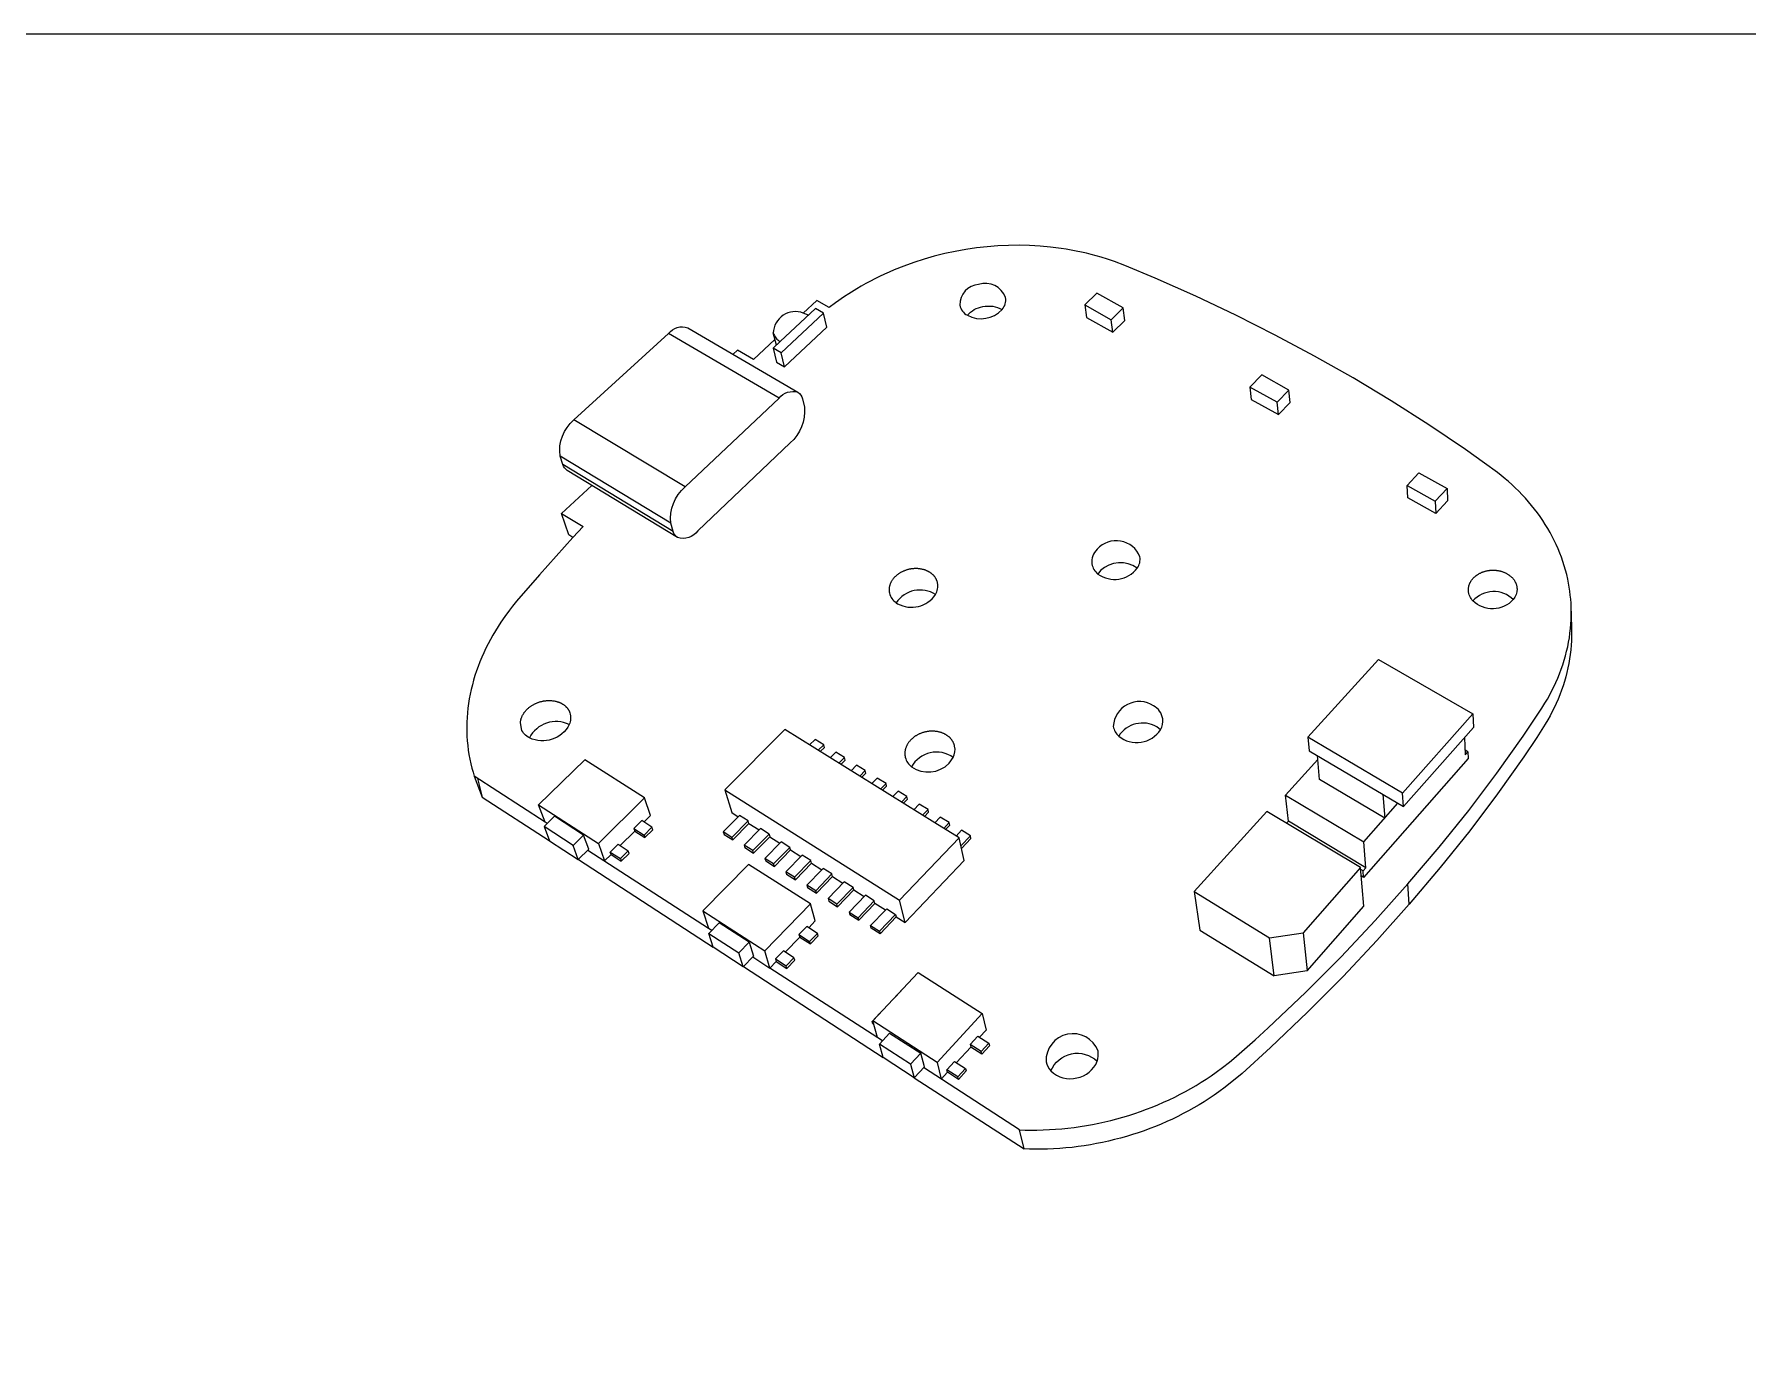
# Model space of a CAD drawing. Header units: millimetres. Extents: x -46 to 218, y -197 to -65.
# Drawn here: x 34.5 to 115.6, y -127.1 to -65 of the extents above; entities that cross this region are included whole.
import ezdxf

# ---------------------------------------------------------------- set-up
doc = ezdxf.new("R2010")
doc.units = ezdxf.units.MM
doc.header["$MEASUREMENT"] = 0
doc.layers.add('PCB 도면2', color=18, linetype='Continuous', true_color=0x000000)

msp = doc.modelspace()

# ---------------------------------------------------------------- linework, layer by layer
at = {"layer": 'PCB 도면2', "color": 18, "lineweight": -3, "true_color": 0x000000}
for p, q in [((69.768, -82.221), (64.54, -79.15)), ((69.642, -79.704), (69.499, -79.131)), ((93.388, -82.992), (93.329, -82.404)), ((65.326, -86.41), (60.069, -83.241)), ((64.65, -88.134), (59.413, -84.952)), ((64.768, -88.529), (59.543, -85.351)), ((60.915, -86.339), (59.486, -87.666)), ((101.363, -86.49), (100.811, -87.087)), ((107.241, -92.293), (107.251, -93.298)), ((99.262, -100.899), (102.585, -97.148)), ((71.623, -98.87), (71.882, -98.609)), ((72.601, -99.479), (72.861, -99.216)), ((93.724, -100.996), (95.248, -99.312)), ((58.708, -102.278), (55.352, -100.103)), ((55.515, -100.209), (55.735, -101.081)), ((73.584, -100.09), (73.843, -99.826)), ((61.228, -103.28), (63.409, -101.125)), ((62.254, -103.375), (62.944, -102.691)), ((68.348, -102.335), (68.824, -102.637)), ((78.368, -103.392), (78.82, -102.917)), ((93.779, -102.321), (93.86, -102.231)), ((60.276, -104.039), (60.031, -103.369)), ((60.732, -103.59), (66.426, -107.281)), ((70.317, -103.583), (70.8, -103.89)), ((60.281, -104.035), (66.658, -108.179)), ((61.822, -103.804), (62.308, -104.118)), ((71.308, -104.212), (71.794, -104.52)), ((97.392, -104.58), (97.283, -104.515)), ((72.303, -104.843), (72.793, -105.154)), ((97.418, -104.882), (97.309, -104.817)), ((99.58, -106.152), (99.514, -105.194)), ((73.302, -105.477), (73.796, -105.79)), ((75.736, -107.021), (75.467, -105.966)), ((89.409, -105.558), (92.966, -107.738)), ((74.522, -107.435), (75.284, -106.634)), ((70.713, -107.59), (70.748, -107.709)), ((68.083, -109.105), (74.691, -113.399)), ((70.141, -109.187), (70.105, -109.068)), ((75.277, -110.526), (75.643, -110.136)), ((74.218, -111.729), (74.171, -111.698)), ((75.991, -113.723), (74.515, -112.766)), ((81.148, -116.824), (76.608, -113.881)), ((78.258, -114.439), (77.736, -114.101)), ((76.167, -114.358), (81.357, -117.731))]:
    msp.add_line(p, q, dxfattribs=at)
at = {"layer": 'PCB 도면2'}
msp.add_lwpolyline([(-46.5, -197), (218.5, -197), (218.5, -65), (-46.5, -65)], close=True, dxfattribs=at)
at = {"layer": 'PCB 도면2', "color": 18, "lineweight": -3, "true_color": 0x000000}
for points in [[(107.229, -92.796), (107.251, -93.298), (107.25, -93.474), (107.244, -93.688), (107.232, -93.903), (107.214, -94.117), (107.19, -94.332), (107.16, -94.546), (107.124, -94.76), (107.081, -94.974), (107.033, -95.187), (106.979, -95.4), (106.918, -95.612), (106.852, -95.823), (106.78, -96.033), (106.702, -96.242), (106.618, -96.45), (106.528, -96.657), (106.432, -96.863), (106.295, -97.134), (106.241, -97.234), (106.129, -97.437), (106.012, -97.633), (105.609, -98.265), (104.993, -99.185), (103.754, -100.937), (102.436, -102.683), (101.044, -104.422), (99.58, -106.152), (98.047, -107.872), (96.444, -109.578), (94.769, -111.266), (93.022, -112.931), (91.668, -114.155), (91.415, -114.372), (91.206, -114.546), (90.877, -114.804), (90.578, -115.024), (90.349, -115.185), (90.115, -115.342), (89.878, -115.494), (89.636, -115.642), (89.391, -115.786), (89.142, -115.925), (88.89, -116.06), (88.634, -116.19), (88.375, -116.315), (88.113, -116.435), (87.848, -116.551), (87.58, -116.661), (87.31, -116.767), (87.037, -116.867), (86.762, -116.962), (86.485, -117.052), (86.206, -117.137), (85.924, -117.216), (85.642, -117.29), (85.357, -117.358), (85.071, -117.421), (84.784, -117.479), (84.496, -117.531), (84.207, -117.577), (83.917, -117.618), (83.627, -117.653), (83.336, -117.682), (83.045, -117.706), (82.753, -117.724), (82.462, -117.736), (82.171, -117.743), (81.881, -117.744), (81.619, -117.74), (81.357, -117.731), (81.148, -116.824), (81.412, -116.833), (81.676, -116.837), (81.969, -116.836), (82.262, -116.829), (82.555, -116.817), (82.849, -116.799), (83.142, -116.775), (83.435, -116.745), (83.728, -116.71), (84.02, -116.669), (84.311, -116.623), (84.602, -116.57), (84.891, -116.513), (85.179, -116.449), (85.466, -116.381), (85.751, -116.306), (86.034, -116.227), (86.316, -116.142), (86.595, -116.051), (86.873, -115.956), (87.148, -115.855), (87.42, -115.749), (87.69, -115.638), (87.957, -115.522), (88.221, -115.401), (88.482, -115.276), (88.739, -115.145), (88.994, -115.01), (89.245, -114.87), (89.492, -114.726), (89.735, -114.577), (89.975, -114.423), (90.21, -114.266), (90.441, -114.104), (90.743, -113.883), (91.074, -113.624), (91.285, -113.45), (92.283, -112.57), (92.904, -112.003), (94.666, -110.33), (96.353, -108.635), (97.969, -106.921), (99.514, -105.194), (100.988, -103.458), (102.392, -101.712), (103.719, -99.959), (104.967, -98.2), (105.843, -96.883), (105.994, -96.643), (106.111, -96.446), (106.225, -96.243), (106.279, -96.142), (106.417, -95.87), (106.513, -95.664), (106.604, -95.456), (106.688, -95.248), (106.767, -95.038), (106.84, -94.827), (106.907, -94.615), (106.967, -94.402), (107.022, -94.189), (107.071, -93.975), (107.113, -93.76), (107.15, -93.545), (107.18, -93.33), (107.205, -93.115), (107.223, -92.9), (107.235, -92.685), (107.241, -92.47), (107.241, -92.293), (107.237, -92.101), (107.228, -91.909), (107.214, -91.717), (107.196, -91.527), (107.172, -91.336), (107.144, -91.147), (107.111, -90.958), (107.073, -90.77), (107.025, -90.561), (106.971, -90.354), (106.912, -90.148), (106.847, -89.944), (106.776, -89.741), (106.7, -89.54), (106.618, -89.34), (106.53, -89.143), (106.437, -88.947), (106.338, -88.753), (106.235, -88.562), (106.125, -88.372), (106.011, -88.185), (105.891, -88), (105.766, -87.818), (105.637, -87.638), (105.502, -87.461), (105.362, -87.287), (105.218, -87.115), (105.068, -86.946), (104.914, -86.78), (104.756, -86.617), (104.593, -86.457), (104.425, -86.301), (104.269, -86.16), (104.109, -86.023), (103.929, -85.875), (103.748, -85.733), (103.141, -85.284), (102.243, -84.648), (100.498, -83.469), (98.721, -82.339), (96.918, -81.257), (95.09, -80.22), (93.242, -79.228), (91.372, -78.281), (89.48, -77.382), (87.567, -76.533), (86.123, -75.935), (85.641, -75.752), (85.304, -75.637), (85.001, -75.543), (84.771, -75.477), (84.539, -75.415), (84.305, -75.357), (84.068, -75.303), (83.83, -75.254), (83.59, -75.208), (83.349, -75.167), (83.106, -75.129), (82.861, -75.096), (82.615, -75.067), (82.12, -75.022), (81.621, -74.994), (81.12, -74.983), (80.616, -74.988), (80.111, -75.011), (79.606, -75.051), (79.102, -75.107), (78.6, -75.18), (78.1, -75.27), (77.604, -75.376), (77.112, -75.499), (76.626, -75.638), (76.146, -75.793), (75.673, -75.963), (75.209, -76.149), (74.98, -76.247), (74.753, -76.349), (74.529, -76.455), (74.308, -76.565), (74.089, -76.678), (73.873, -76.795), (73.659, -76.915), (73.449, -77.038), (73.074, -77.272), (72.872, -77.406), (72.44, -77.709), (72.145, -77.925), (71.557, -77.587), (70.914, -78.186)], [(69.867, -80.071), (71.873, -78.194), (71.494, -77.976), (69.823, -79.535), (69.487, -79.85), (69.652, -80.507), (70.03, -80.728), (72.026, -78.854), (71.873, -78.194)], [(84.227, -77.806), (84.319, -78.401), (85.561, -79.097), (85.474, -78.503)], [(85.561, -79.097), (86.126, -78.539), (86.042, -77.945)], [(69.575, -79.434), (68.561, -80.38), (67.808, -79.94), (67.597, -80.136)], [(70.03, -80.728), (69.867, -80.071), (69.487, -79.85)], [(93.888, -81.829), (92.602, -81.113), (92.042, -81.686), (92.106, -82.275), (93.388, -82.992), (93.944, -82.417), (93.888, -81.829), (93.329, -82.404), (92.042, -81.686)], [(99.48, -86.342), (100.811, -87.087), (100.841, -87.667), (99.516, -86.923), (99.48, -86.342), (100.034, -85.749), (101.363, -86.49), (101.391, -87.071), (100.841, -87.667)], [(60.021, -88.807), (59.824, -88.685), (59.486, -87.666), (60.505, -88.291), (60.021, -88.806), (58.432, -90.567), (57.358, -91.824), (57.168, -92.056), (57.019, -92.247), (56.8, -92.543), (56.617, -92.807), (56.484, -93.009), (56.357, -93.213), (56.236, -93.419), (56.119, -93.626), (56.008, -93.835), (55.902, -94.046), (55.802, -94.258), (55.708, -94.472), (55.619, -94.686), (55.536, -94.902), (55.459, -95.119), (55.388, -95.337), (55.322, -95.556), (55.263, -95.775), (55.209, -95.995), (55.161, -96.216), (55.12, -96.437), (55.085, -96.658), (55.055, -96.879), (55.032, -97.101), (55.015, -97.322), (55.005, -97.543), (55, -97.764), (55.002, -97.985), (55.01, -98.205), (55.024, -98.424), (55.045, -98.643), (55.072, -98.86), (55.105, -99.077), (55.144, -99.293), (55.19, -99.507), (55.242, -99.72), (55.295, -99.912), (55.352, -100.103), (55.735, -101.081), (58.904, -103.14)], [(94.779, -98.252), (98.13, -94.571), (102.585, -97.148), (102.613, -97.793), (99.306, -101.535), (99.262, -100.899), (94.779, -98.252), (94.844, -98.894), (99.306, -101.535)], [(74.554, -107.554), (74.132, -107.286), (74.1, -107.166), (74.804, -106.429), (74.863, -106.367), (75.284, -106.634), (75.315, -106.754), (75.736, -107.021), (78.525, -104.081), (78.282, -103.013), (77.141, -102.304), (70.05, -97.893), (67.203, -100.74), (67.533, -101.818), (67.843, -102.014)], [(71.719, -98.931), (71.916, -98.733), (71.882, -98.609), (71.476, -98.356), (71.217, -98.618)], [(102.19, -98.271), (102.228, -99.09), (102.356, -98.946), (102.218, -98.865)], [(63.375, -102.264), (63.687, -101.954), (63.409, -101.125), (60.587, -99.322), (58.398, -101.45), (61.228, -103.28), (61.521, -104.102), (61.822, -103.804), (61.779, -103.683), (62.154, -103.31), (62.64, -103.624)], [(72.697, -99.539), (72.893, -99.34), (72.861, -99.216), (72.453, -98.963), (72.193, -99.225)], [(73.679, -100.149), (73.874, -99.95), (73.843, -99.826), (73.433, -99.572), (73.174, -99.836)], [(98.334, -100.959), (98.419, -102.078), (95.34, -100.249), (95.23, -99.123)], [(102.356, -98.946), (102.37, -99.255), (97.418, -104.882), (97.392, -104.58), (97.524, -104.43), (97.422, -103.205), (99.04, -101.377)], [(74.571, -100.705), (74.83, -100.439), (74.418, -100.184), (74.159, -100.448)], [(74.665, -100.763), (74.86, -100.562), (74.83, -100.439)], [(67.203, -100.74), (75.467, -105.966), (78.282, -103.013)], [(75.562, -101.321), (75.821, -101.055), (75.407, -100.798), (75.149, -101.064)], [(75.655, -101.379), (75.85, -101.177), (75.821, -101.055)], [(97.524, -104.43), (93.86, -102.231), (93.724, -100.996), (97.422, -103.205)], [(58.799, -102.338), (58.708, -102.278), (58.398, -101.45)], [(60.525, -102.884), (60.031, -103.369), (58.657, -102.478), (58.908, -103.15), (60.276, -104.039), (60.767, -103.555), (60.525, -102.884), (59.151, -101.995), (58.657, -102.478)], [(68.312, -102.213), (67.903, -101.954), (67.134, -102.729)], [(76.558, -101.94), (76.816, -101.673), (76.401, -101.415), (76.143, -101.682)], [(76.65, -101.998), (76.845, -101.795), (76.816, -101.673)], [(77.816, -102.294), (77.398, -102.035), (77.141, -102.303)], [(97.275, -104.419), (92.848, -101.762), (89.409, -105.558), (89.676, -107.375), (93.185, -109.538)], [(63.76, -102.511), (63.274, -102.2), (62.902, -102.569), (62.944, -102.691), (63.429, -103.003)], [(62.902, -102.569), (63.388, -102.881), (63.429, -103.003), (63.801, -102.633), (63.76, -102.511), (63.388, -102.881)], [(67.58, -103.111), (68.348, -102.335), (68.312, -102.213), (67.542, -102.989)], [(69.295, -102.836), (68.885, -102.576), (68.116, -103.354)], [(68.526, -103.616), (69.295, -102.836), (69.331, -102.958)], [(77.649, -102.619), (77.844, -102.416), (77.816, -102.294), (77.558, -102.563)], [(78.396, -103.514), (78.847, -103.039), (78.82, -102.917), (78.401, -102.657), (78.144, -102.927)], [(61.779, -103.683), (62.265, -103.997), (62.308, -104.118), (62.683, -103.746), (62.64, -103.624), (62.265, -103.997)], [(68.563, -103.737), (69.331, -102.958), (69.81, -103.262)], [(70.282, -103.462), (69.87, -103.201), (69.102, -103.983)], [(69.55, -104.366), (70.317, -103.583), (70.282, -103.462), (69.515, -104.245)], [(66.16, -106.47), (69.091, -108.365), (71.25, -106.133), (68.327, -104.266), (66.16, -106.47), (66.426, -107.281), (66.587, -107.386)], [(71.273, -104.091), (70.86, -103.828), (70.093, -104.614)], [(70.542, -104.998), (71.308, -104.212), (71.273, -104.091), (70.507, -104.877)], [(72.269, -104.722), (71.854, -104.459), (71.794, -104.52), (71.088, -105.248), (71.123, -105.368), (71.538, -105.633), (71.504, -105.512), (71.088, -105.248)], [(94.75, -109.307), (97.432, -106.245), (97.275, -104.419), (94.553, -107.506)], [(71.538, -105.633), (72.303, -104.843), (72.269, -104.722), (71.504, -105.512)], [(73.27, -105.357), (72.852, -105.092), (72.088, -105.884), (72.122, -106.004), (72.539, -106.27), (72.506, -106.15), (72.088, -105.884)], [(71.175, -107.266), (71.484, -106.946), (71.25, -106.133)], [(72.539, -106.27), (73.302, -105.477), (73.27, -105.357), (72.506, -106.15)], [(74.803, -106.429), (74.306, -106.114), (74.275, -105.994), (73.855, -105.728), (73.092, -106.524), (73.125, -106.644), (73.544, -106.911)], [(73.092, -106.524), (73.511, -106.791), (74.275, -105.994)], [(74.306, -106.114), (73.544, -106.911), (73.511, -106.791)], [(74.1, -107.166), (74.522, -107.435), (74.554, -107.554), (75.315, -106.754)], [(68.357, -107.951), (68.564, -108.608), (68.078, -109.11), (67.869, -108.454), (68.357, -107.951), (66.935, -107.03), (66.445, -107.53)], [(68.078, -109.11), (66.661, -108.189), (66.658, -108.179), (66.445, -107.53), (67.869, -108.454)], [(70.066, -108.417), (70.748, -107.709), (71.251, -108.032), (71.216, -107.913)], [(71.251, -108.032), (71.619, -107.649), (71.584, -107.53)], [(74.656, -112.616), (69.34, -109.17), (69.091, -108.365)], [(68.529, -108.644), (69.34, -109.17), (69.638, -108.861)], [(69.602, -108.743), (69.638, -108.861), (70.141, -109.187), (70.512, -108.801), (70.477, -108.682)], [(74.422, -112.464), (74.202, -111.671), (76.346, -109.387), (79.375, -111.322), (79.561, -112.116), (79.255, -112.449)], [(74.251, -111.846), (74.204, -111.816), (74.171, -111.698), (74.54, -111.305), (74.541, -111.309)], [(79.375, -111.322), (77.241, -113.636), (74.202, -111.671)], [(76.162, -114.363), (74.693, -113.409), (74.691, -113.399), (74.515, -112.766), (75, -112.247), (76.475, -113.201), (75.991, -113.723), (76.162, -114.363), (76.642, -113.843), (76.475, -113.201)], [(78.806, -112.79), (79.17, -112.394), (79.691, -112.728)], [(79.354, -113.242), (78.834, -112.907), (78.16, -113.641)], [(79.327, -113.125), (78.806, -112.79), (78.834, -112.907)], [(77.241, -113.636), (77.442, -114.421), (77.736, -114.101), (77.707, -113.985), (78.074, -113.586), (78.596, -113.923)], [(78.229, -114.323), (78.596, -113.923), (78.624, -114.039), (78.258, -114.439), (78.229, -114.323), (77.707, -113.985)]]:
    msp.add_lwpolyline(points, dxfattribs=at)
for points in [[(79.211, -76.833, 0.403487), (78.316, -77.816, 0.216988), (78.677, -78.295, 0.340298), (80.32, -78.021, 0.222405), (80.488, -77.454, 0.403912)], [(84.813, -89.36, 0.240471), (84.566, -90.058, 0.183138), (84.852, -90.533, 0.407302), (86.716, -90.254, 0.184698), (86.842, -89.718, 0.555636)], [(75.378, -91.938, 0.38543), (77.173, -91.502, 0.187159), (77.268, -90.955), (77.264, -90.935), (77.258, -90.914), (77.252, -90.894), (77.246, -90.874), (77.239, -90.855), (77.231, -90.835), (77.223, -90.816), (77.214, -90.797), (77.205, -90.778), (77.195, -90.76), (77.185, -90.742), (77.174, -90.724), (77.163, -90.706), (77.151, -90.689), (77.139, -90.672), (77.126, -90.656), (77.113, -90.64), (77.099, -90.624), (77.086, -90.608), (77.071, -90.593), (77.057, -90.578), (77.042, -90.564), (77.027, -90.55), (77.011, -90.536), (76.995, -90.523), (76.979, -90.51), (76.963, -90.498), (76.946, -90.486), (76.929, -90.474), (76.912, -90.463), (76.895, -90.452), (76.878, -90.441), (76.858, -90.43), (76.838, -90.419), (76.817, -90.408), (76.796, -90.397), (76.774, -90.387), (76.752, -90.377), (76.729, -90.368), (76.706, -90.358), (76.682, -90.35), (76.658, -90.341), (76.633, -90.333), (76.608, -90.326), (76.582, -90.319), (76.556, -90.312), (76.53, -90.306), (76.503, -90.301), (76.476, -90.296), (76.448, -90.291), (76.42, -90.288), (76.392, -90.284), (76.364, -90.281), (76.335, -90.279), (76.306, -90.277), (76.277, -90.276), (76.247, -90.276), (76.218, -90.276), (76.188, -90.277), (76.159, -90.278), (76.129, -90.28), (76.099, -90.282), (76.07, -90.286), (76.04, -90.289), (76.01, -90.294), (75.981, -90.299), (75.951, -90.304), (75.922, -90.31), (75.893, -90.317), (75.864, -90.324), (75.835, -90.332), (75.807, -90.34), (75.778, -90.349), (75.751, -90.359), (75.723, -90.369), (75.696, -90.379), (75.669, -90.39), (75.643, -90.401), (75.617, -90.413), (75.591, -90.425), (75.566, -90.438), (75.542, -90.451), (75.518, -90.464), (75.494, -90.478), (75.471, -90.492), (75.448, -90.506), (75.426, -90.521), (75.405, -90.536), (75.384, -90.551), (75.364, -90.566), (75.344, -90.582), (75.325, -90.598), (75.306, -90.614), (75.288, -90.63), (75.271, -90.646), (75.254, -90.663), (75.235, -90.681), (75.217, -90.701), (75.199, -90.72), (75.182, -90.741), (75.165, -90.761), (75.149, -90.783), (75.133, -90.804), (75.118, -90.827), (75.104, -90.849), (75.09, -90.872), (75.076, -90.896), (75.064, -90.92), (75.052, -90.944), (75.041, -90.968), (75.031, -90.993), (75.021, -91.018), (75.012, -91.044), (75.005, -91.07), (74.998, -91.095), (74.992, -91.121), (74.986, -91.148), (74.984, -91.161), (74.982, -91.174), (74.98, -91.187), (74.979, -91.2), (74.978, -91.214), (74.977, -91.227), (74.976, -91.24), (74.975, -91.253), (74.975, -91.267), (74.975, -91.28), (74.975, -91.293), (74.976, -91.306), (74.976, -91.32), (74.977, -91.333), (74.978, -91.346), (74.98, -91.359), (74.981, -91.372), (74.983, -91.385), (74.985, -91.398), (74.988, -91.411), (74.99, -91.424), (74.993, -91.437, 0.184185), (75.315, -91.896)], [(104.672, -91.184), (104.675, -91.232, -0.176485), (104.498, -91.742, -0.424507), (102.588, -91.807, -0.176348), (102.376, -91.31), (102.375, -91.29), (102.375, -91.27), (102.376, -91.249), (102.377, -91.229), (102.379, -91.208), (102.381, -91.187), (102.384, -91.166), (102.388, -91.145), (102.392, -91.124), (102.397, -91.103), (102.402, -91.081), (102.408, -91.06), (102.415, -91.039), (102.423, -91.018), (102.431, -90.996), (102.44, -90.975), (102.45, -90.954), (102.46, -90.933), (102.471, -90.912), (102.483, -90.891), (102.495, -90.871), (102.508, -90.85), (102.522, -90.83), (102.536, -90.81), (102.551, -90.79), (102.567, -90.771), (102.583, -90.752), (102.6, -90.733), (102.617, -90.714), (102.635, -90.696), (102.654, -90.678), (102.673, -90.661), (102.693, -90.644), (102.713, -90.627), (102.734, -90.61), (102.755, -90.595), (102.777, -90.579), (102.799, -90.564), (102.822, -90.55), (102.845, -90.536), (102.868, -90.522), (102.891, -90.509), (102.915, -90.497), (102.94, -90.485), (102.964, -90.473), (102.989, -90.462), (103.013, -90.452), (103.039, -90.442), (103.064, -90.433), (103.089, -90.424), (103.115, -90.415), (103.14, -90.408), (103.166, -90.4), (103.191, -90.394), (103.217, -90.387), (103.242, -90.382), (103.268, -90.377), (103.293, -90.372), (103.319, -90.368), (103.344, -90.364), (103.369, -90.361), (103.394, -90.358), (103.444, -90.354), (103.47, -90.352), (103.495, -90.351), (103.521, -90.35), (103.547, -90.35), (103.574, -90.351), (103.6, -90.351), (103.627, -90.353), (103.654, -90.355), (103.681, -90.357), (103.708, -90.36), (103.735, -90.363), (103.762, -90.367), (103.789, -90.372), (103.816, -90.377), (103.844, -90.382), (103.871, -90.389), (103.898, -90.395), (103.925, -90.403), (103.952, -90.411), (103.978, -90.419), (104.005, -90.428), (104.031, -90.438), (104.057, -90.448), (104.083, -90.459), (104.109, -90.47), (104.134, -90.482), (104.159, -90.494), (104.183, -90.507), (104.207, -90.521), (104.231, -90.535), (104.254, -90.549), (104.277, -90.564), (104.299, -90.579), (104.321, -90.595), (104.342, -90.612), (104.363, -90.628), (104.383, -90.645), (104.402, -90.663), (104.421, -90.681), (104.439, -90.699), (104.457, -90.718), (104.473, -90.736), (104.49, -90.756), (104.505, -90.775), (104.52, -90.795), (104.534, -90.814), (104.548, -90.834), (104.56, -90.855), (104.572, -90.875), (104.584, -90.895), (104.594, -90.916), (104.604, -90.937), (104.614, -90.957), (104.622, -90.978), (104.63, -90.999), (104.637, -91.02), (104.644, -91.041), (104.65, -91.061), (104.655, -91.082), (104.66, -91.103), (104.664, -91.123), (104.667, -91.144), (104.67, -91.164)], [(57.54, -97.551), (57.542, -97.53), (57.544, -97.509), (57.547, -97.487), (57.551, -97.465), (57.556, -97.443), (57.561, -97.421), (57.567, -97.399), (57.573, -97.376), (57.58, -97.354), (57.588, -97.331), (57.597, -97.309), (57.606, -97.286), (57.616, -97.263), (57.627, -97.24), (57.638, -97.217), (57.65, -97.195), (57.663, -97.172), (57.677, -97.149), (57.691, -97.127), (57.706, -97.105), (57.722, -97.082), (57.738, -97.06), (57.755, -97.038), (57.773, -97.017), (57.792, -96.995), (57.811, -96.974), (57.831, -96.953), (57.851, -96.933), (57.872, -96.913), (57.894, -96.893), (57.916, -96.873), (57.939, -96.854), (57.962, -96.836), (57.986, -96.817), (58.01, -96.8), (58.035, -96.782), (58.06, -96.765), (58.085, -96.749), (58.111, -96.733), (58.137, -96.718), (58.164, -96.703), (58.191, -96.689), (58.218, -96.675), (58.245, -96.662), (58.273, -96.65), (58.3, -96.638), (58.328, -96.626), (58.356, -96.615), (58.384, -96.605), (58.412, -96.595), (58.44, -96.586), (58.468, -96.578), (58.496, -96.57), (58.524, -96.563), (58.552, -96.556), (58.58, -96.55), (58.608, -96.544), (58.635, -96.539), (58.662, -96.534), (58.69, -96.53), (58.717, -96.527), (58.743, -96.524), (58.77, -96.521), (58.796, -96.519), (58.838, -96.517), (58.879, -96.516), (58.922, -96.516), (58.964, -96.517), (59.007, -96.52), (59.049, -96.524), (59.092, -96.529), (59.135, -96.536), (59.177, -96.544), (59.22, -96.554), (59.241, -96.559), (59.262, -96.565), (59.282, -96.571), (59.303, -96.578), (59.323, -96.585), (59.344, -96.592), (59.364, -96.599), (59.384, -96.607), (59.403, -96.616), (59.423, -96.625), (59.442, -96.634), (59.461, -96.643), (59.48, -96.653), (59.498, -96.663), (59.516, -96.674), (59.534, -96.684), (59.551, -96.696), (59.569, -96.707), (59.585, -96.719), (59.602, -96.731), (59.618, -96.744), (59.634, -96.756), (59.649, -96.769), (59.664, -96.783), (59.679, -96.796), (59.693, -96.81), (59.707, -96.824), (59.72, -96.839), (59.733, -96.853), (59.746, -96.868), (59.758, -96.883), (59.769, -96.898), (59.781, -96.914), (59.791, -96.93), (59.802, -96.945), (59.811, -96.961), (59.821, -96.978), (59.83, -96.994), (59.838, -97.01), (59.846, -97.027), (59.854, -97.043), (59.861, -97.06), (59.867, -97.077), (59.874, -97.094, -0.186637), (59.848, -97.654, -0.404409), (57.963, -98.288, -0.181659), (57.582, -97.863)], [(87.484, -96.766, 0.5788), (85.58, -97.738, 0.165285), (85.835, -98.203, 0.445892), (87.818, -97.896, 0.165759), (87.918, -97.377, 0.226422)], [(77.814, -99.488), (78.01, -99.208, 0.167904), (78.076, -98.679), (78.071, -98.657), (78.066, -98.636), (78.059, -98.615), (78.053, -98.594), (78.045, -98.574), (78.037, -98.553), (78.029, -98.533), (78.019, -98.514), (78.01, -98.494), (78, -98.475), (77.989, -98.456), (77.978, -98.437), (77.966, -98.419), (77.954, -98.401), (77.941, -98.383), (77.928, -98.366), (77.915, -98.349), (77.901, -98.333), (77.887, -98.317), (77.872, -98.301), (77.857, -98.285), (77.842, -98.27), (77.827, -98.256), (77.811, -98.241), (77.794, -98.228), (77.778, -98.214), (77.761, -98.201), (77.744, -98.188), (77.727, -98.176), (77.71, -98.164), (77.692, -98.153), (77.675, -98.142), (77.654, -98.13), (77.634, -98.118), (77.612, -98.106), (77.59, -98.095), (77.568, -98.084), (77.545, -98.074), (77.522, -98.064), (77.498, -98.054), (77.473, -98.045), (77.448, -98.036), (77.423, -98.028), (77.397, -98.02), (77.37, -98.013), (77.344, -98.006), (77.316, -97.999), (77.289, -97.993), (77.261, -97.988), (77.232, -97.983), (77.204, -97.979), (77.175, -97.976), (77.145, -97.973), (77.116, -97.97), (77.086, -97.969), (77.056, -97.967), (77.026, -97.967), (76.996, -97.967), (76.965, -97.968), (76.935, -97.969), (76.904, -97.971), (76.874, -97.974), (76.843, -97.977), (76.812, -97.981), (76.782, -97.986), (76.752, -97.991), (76.721, -97.997), (76.691, -98.003), (76.661, -98.01), (76.631, -98.018), (76.602, -98.026), (76.573, -98.035), (76.544, -98.045), (76.515, -98.055), (76.487, -98.065), (76.459, -98.076), (76.431, -98.087), (76.404, -98.099), (76.378, -98.112), (76.352, -98.125), (76.326, -98.138), (76.301, -98.152), (76.276, -98.166), (76.252, -98.18), (76.228, -98.195), (76.205, -98.21), (76.182, -98.226), (76.16, -98.242), (76.139, -98.258), (76.118, -98.274), (76.098, -98.291), (76.078, -98.307), (76.059, -98.324), (76.04, -98.341), (76.022, -98.358), (76.005, -98.376), (75.986, -98.396), (75.967, -98.416), (75.949, -98.438), (75.931, -98.459), (75.914, -98.482), (75.897, -98.504), (75.881, -98.527), (75.865, -98.551), (75.85, -98.575), (75.836, -98.6), (75.822, -98.625), (75.809, -98.651), (75.797, -98.676), (75.786, -98.703), (75.775, -98.729), (75.766, -98.756), (75.757, -98.783), (75.749, -98.811), (75.742, -98.839), (75.736, -98.866), (75.731, -98.894), (75.727, -98.923), (75.725, -98.937), (75.724, -98.951), (75.722, -98.965), (75.721, -98.979), (75.721, -98.993), (75.72, -99.007), (75.72, -99.021), (75.72, -99.036), (75.721, -99.05), (75.721, -99.064), (75.722, -99.078), (75.723, -99.092), (75.725, -99.106), (75.726, -99.12), (75.728, -99.134), (75.73, -99.148), (75.733, -99.162), (75.735, -99.175), (75.738, -99.189), (75.741, -99.203, 0.166764), (76.035, -99.653, 0.363391)], [(83.86, -114.372, 0.253619), (84.817, -113.579, 0.133707), (84.856, -113.091, 0.851243), (82.4, -113.605, 0.134769), (82.627, -114.038, 0.263418)]]:
    msp.add_lwpolyline(points, format="xyb", close=True, dxfattribs=at)
for points in [[(86.042, -77.945), (84.796, -77.25), (84.227, -77.806), (85.474, -78.503)], [(67.172, -102.851), (67.58, -103.111), (67.542, -102.989), (67.134, -102.729)], [(68.153, -103.476), (68.563, -103.737), (68.526, -103.616), (68.116, -103.354)], [(69.138, -104.104), (69.55, -104.366), (69.515, -104.245), (69.102, -103.983)], [(70.128, -104.735), (70.542, -104.998), (70.507, -104.877), (70.093, -104.614)], [(71.082, -107.207), (70.713, -107.59), (71.216, -107.913), (71.584, -107.53)], [(94.75, -109.307), (93.185, -109.538), (92.966, -107.738), (94.553, -107.506)], [(69.973, -108.357), (69.602, -108.743), (70.105, -109.068), (70.477, -108.682)], [(79.718, -112.845), (79.354, -113.242), (79.327, -113.125), (79.691, -112.728)]]:
    msp.add_lwpolyline(points, close=True, dxfattribs=at)
for points in [[(71.161, -78.286), (70.914, -78.186, 0.51515), (69.499, -79.131, 0.203758), (69.823, -79.535)], [(78.677, -78.295, -0.172461), (79.405, -77.883, -0.182936), (80.32, -78.021)], [(64.965, -88.805), (59.752, -85.632, -0.18129), (59.543, -85.351), (59.413, -84.952, -0.257919), (60.069, -83.241), (64.54, -79.15, -0.314884), (65.456, -78.882), (70.665, -81.933, -0.205041), (70.873, -82.242), (70.972, -82.644, -0.233924), (70.3, -84.331), (65.929, -88.494, -0.31848), (64.965, -88.805, -0.188124), (64.768, -88.529), (64.65, -88.134, -0.245447), (65.326, -86.41), (69.768, -82.221, -0.314937), (70.665, -81.933)], [(86.716, -90.254, 0.365599), (84.978, -90.374), (84.852, -90.532)], [(87.818, -97.897), (87.634, -97.756, 0.398286), (85.835, -98.203)]]:
    msp.add_lwpolyline(points, format="xyb", dxfattribs=at)
for centre, radius, start, end in [((76.444, -92.644), 1.355, 57.43691, 146.51617), ((103.573, -92.675), 1.313, 45.24002, 138.58911), ((59.226, -98.924), 1.414, 63.88196, 153.27238), ((77.22, -100.31), 1.356, 54.36237, 150.96693)]:
    msp.add_arc(centre, radius, start, end, dxfattribs=at)
at = {"layer": 'PCB 도면2', "color": 18, "lineweight": -3, "true_color": 0x000000, "extrusion": (0, 0, -1)}
msp.add_arc((-83.879, -114.555), 1.354, 22.4185, 133.89268, dxfattribs=at)

doc.saveas('drawing.dxf')
